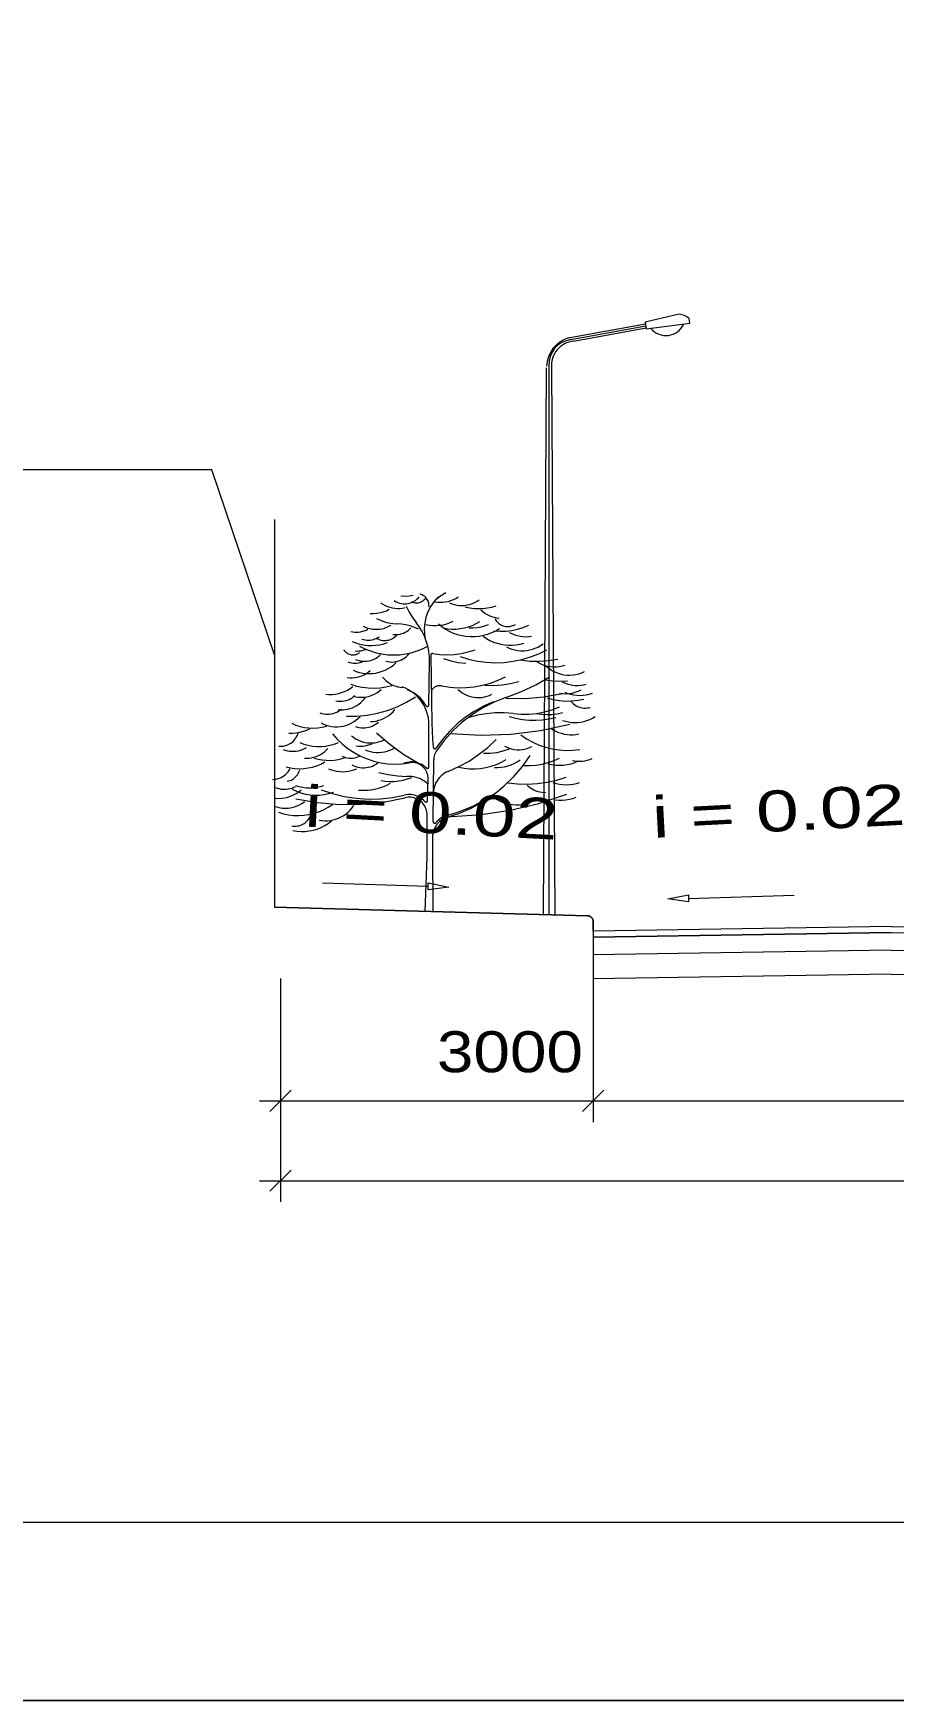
# Model space of a CAD drawing. Header units: metres. Extents: x 532950 to 537618, y 1849954 to 1853119.
# Drawn here: x 534192.4 to 534366.3, y 1849953.7 to 1850290.6 of the extents above; entities that cross this region are included whole.
import ezdxf

# ---------------------------------------------------------------- set-up
doc = ezdxf.new("R2010")
doc.units = ezdxf.units.M
doc.header["$LTSCALE"] = 3.1
for name, color, linetype, lineweight in [('1', 7, 'Continuous', 13), ('16', 7, 'Continuous', 13), ('2', 7, 'Continuous', 13), ('56', 7, 'Continuous', 13), ('57', 7, 'Continuous', 13), ('58', 7, 'Continuous', 13), ('59', 7, 'Continuous', 13)]:
    doc.layers.add(name, color=color, linetype=linetype, lineweight=lineweight)

msp = doc.modelspace()

# ---------------------------------------------------------------- linework, layer by layer
at = {"layer": '1'}
for p, q in [((534272.33, 1850154.89), (534272.45, 1850163.59)), ((534272.34, 1850142.39), (534272.34, 1850150.84)), ((534273.17, 1850131.31), (534273.29, 1850143.82)), ((534272.07, 1850135.58), (534272.17, 1850139.92))]:
    msp.add_line(p, q, dxfattribs=at)
for points in [[(534262.56, 1850175.51), (534262.99, 1850175.22), (534263.45, 1850174.97), (534263.93, 1850174.76), (534264.42, 1850174.6), (534264.93, 1850174.48), (534265.44, 1850174.4), (534265.96, 1850174.38), (534266.48, 1850174.39), (534267, 1850174.45), (534267.51, 1850174.56)], [(534265.27, 1850175.98), (534265.55, 1850175.8), (534265.84, 1850175.65), (534266.15, 1850175.53), (534266.47, 1850175.43), (534266.79, 1850175.36), (534267.12, 1850175.32), (534267.45, 1850175.31), (534267.78, 1850175.33), (534268.1, 1850175.37), (534268.43, 1850175.45), (534268.74, 1850175.55), (534269.05, 1850175.68), (534269.34, 1850175.83), (534269.61, 1850176.01), (534269.88, 1850176.22), (534270.12, 1850176.44), (534270.34, 1850176.69)], [(534266.68, 1850176.92), (534267.51, 1850176.88), (534268.34, 1850176.92), (534269.16, 1850177.04)], [(534267.74, 1850174.8), (534268.31, 1850173.64), (534268.98, 1850172.54), (534269.74, 1850171.5)], [(534268.69, 1850175.74), (534268.89, 1850175.66), (534269.09, 1850175.59), (534269.3, 1850175.54), (534269.52, 1850175.51), (534269.73, 1850175.5), (534269.95, 1850175.5), (534270.17, 1850175.53), (534270.38, 1850175.58), (534270.58, 1850175.64), (534270.78, 1850175.73), (534270.97, 1850175.83), (534271.16, 1850175.95), (534271.33, 1850176.08), (534271.48, 1850176.23), (534271.63, 1850176.39), (534271.75, 1850176.57)], [(534272.34, 1850174.68), (534272.35, 1850174.9), (534272.33, 1850175.13), (534272.3, 1850175.35), (534272.24, 1850175.57), (534272.17, 1850175.79), (534272.08, 1850175.99), (534271.97, 1850176.19), (534271.84, 1850176.37), (534271.7, 1850176.55), (534271.54, 1850176.71), (534271.37, 1850176.86), (534271.19, 1850176.99), (534270.99, 1850177.1), (534270.79, 1850177.2), (534270.58, 1850177.28)], [(534274.23, 1850176.69), (534273.66, 1850176.1), (534273.15, 1850175.47), (534272.7, 1850174.8), (534272.31, 1850174.09), (534271.98, 1850173.34), (534271.72, 1850172.57), (534271.54, 1850171.78), (534271.42, 1850170.97), (534271.38, 1850170.16), (534271.41, 1850169.35), (534271.52, 1850168.54)], [(534273.52, 1850175.74), (534274.07, 1850175.65), (534274.61, 1850175.61), (534275.16, 1850175.62), (534275.71, 1850175.68), (534276.25, 1850175.79), (534276.77, 1850175.95), (534277.28, 1850176.15), (534277.77, 1850176.4), (534278.24, 1850176.69)], [(534275.76, 1850177.51), (534275.09, 1850177.09), (534274.42, 1850176.66), (534273.76, 1850176.21)], [(534276.47, 1850175.51), (534276.96, 1850175.31), (534277.47, 1850175.15), (534277.98, 1850175.04), (534278.5, 1850174.98), (534279.03, 1850174.96), (534279.56, 1850174.99), (534280.08, 1850175.07), (534280.59, 1850175.19), (534281.1, 1850175.35), (534281.58, 1850175.56), (534282.05, 1850175.81), (534282.49, 1850176.1)], [(534279.66, 1850174.68), (534280.54, 1850174.49), (534281.44, 1850174.37), (534282.35, 1850174.33), (534283.25, 1850174.37), (534284.15, 1850174.48), (534285.04, 1850174.66), (534285.91, 1850174.92)], [(534260.43, 1850173.38), (534261.1, 1850173.37), (534261.77, 1850173.41), (534262.44, 1850173.52), (534263.09, 1850173.69), (534263.72, 1850173.92), (534264.32, 1850174.21)], [(534261.73, 1850172.32), (534262.51, 1850171.97), (534263.32, 1850171.68), (534264.15, 1850171.47), (534265, 1850171.32), (534265.86, 1850171.26)], [(534272.45, 1850163.59), (534272.42, 1850164.65), (534272.3, 1850165.71), (534272.09, 1850166.76), (534271.79, 1850167.78), (534271.4, 1850168.77), (534270.93, 1850169.73), (534270.37, 1850170.64), (534269.74, 1850171.5)], [(534271.67, 1850171.1), (534272.38, 1850170.97), (534273.09, 1850170.91), (534273.81, 1850170.91), (534274.52, 1850170.97), (534275.23, 1850171.09), (534275.92, 1850171.27), (534276.6, 1850171.5), (534277.25, 1850171.8)], [(534275.29, 1850170.43), (534276.13, 1850170.28), (534276.97, 1850170.21), (534277.82, 1850170.21), (534278.66, 1850170.29), (534279.49, 1850170.44), (534280.31, 1850170.66), (534281.11, 1850170.95), (534281.87, 1850171.3), (534282.6, 1850171.73)], [(534282.84, 1850174.09), (534283.23, 1850173.75), (534283.64, 1850173.45), (534284.07, 1850173.18), (534284.53, 1850172.95), (534285, 1850172.76), (534285.49, 1850172.61), (534285.99, 1850172.5), (534286.5, 1850172.44)], [(534285.67, 1850172.32), (534285.79, 1850172.1), (534285.94, 1850171.89), (534286.1, 1850171.69), (534286.27, 1850171.51), (534286.47, 1850171.34), (534286.67, 1850171.19), (534286.89, 1850171.06), (534287.12, 1850170.95), (534287.35, 1850170.86), (534287.6, 1850170.79), (534287.85, 1850170.74), (534288.1, 1850170.72), (534288.35, 1850170.71), (534288.61, 1850170.73), (534288.86, 1850170.77), (534289.1, 1850170.83), (534289.34, 1850170.91), (534289.58, 1850171.02), (534289.8, 1850171.14)], [(534256.54, 1850169.72), (534256.93, 1850169.64), (534257.32, 1850169.6), (534257.71, 1850169.59), (534258.1, 1850169.61), (534258.49, 1850169.66), (534258.87, 1850169.75), (534259.25, 1850169.86), (534259.61, 1850170.01), (534259.96, 1850170.19)], [(534258.78, 1850168.19), (534259.1, 1850168.09), (534259.43, 1850168.02), (534259.77, 1850167.98), (534260.1, 1850167.97), (534260.44, 1850167.99), (534260.77, 1850168.03), (534261.1, 1850168.1), (534261.42, 1850168.2), (534261.73, 1850168.33), (534262.03, 1850168.48), (534262.32, 1850168.66)], [(534259.02, 1850170.78), (534259.47, 1850170.58), (534259.93, 1850170.41), (534260.41, 1850170.29), (534260.89, 1850170.2), (534261.39, 1850170.16), (534261.88, 1850170.16), (534262.37, 1850170.2), (534262.86, 1850170.28), (534263.33, 1850170.41), (534263.8, 1850170.57), (534264.25, 1850170.78), (534264.68, 1850171.02)], [(534261.61, 1850168.42), (534261.86, 1850168.28), (534262.13, 1850168.15), (534262.4, 1850168.05), (534262.68, 1850167.97), (534262.97, 1850167.92), (534263.26, 1850167.9), (534263.55, 1850167.9), (534263.84, 1850167.93), (534264.13, 1850167.98), (534264.41, 1850168.06), (534264.69, 1850168.16), (534264.95, 1850168.29), (534265.2, 1850168.44), (534265.44, 1850168.61), (534265.66, 1850168.8), (534265.86, 1850169.01)], [(534265.03, 1850169.13), (534265.4, 1850169.1), (534265.76, 1850169.09), (534266.13, 1850169.12), (534266.49, 1850169.18), (534266.85, 1850169.28), (534267.19, 1850169.4), (534267.52, 1850169.55), (534267.84, 1850169.73), (534268.14, 1850169.94), (534268.43, 1850170.17), (534268.69, 1850170.43)], [(534270.22, 1850170.19), (534269.39, 1850170.55), (534268.53, 1850170.83), (534267.65, 1850171.04), (534266.76, 1850171.19), (534265.86, 1850171.26)], [(534274.23, 1850171.26), (534274.92, 1850170.7), (534275.66, 1850170.2), (534276.44, 1850169.77), (534277.25, 1850169.41), (534278.09, 1850169.12), (534278.95, 1850168.9), (534279.82, 1850168.76), (534280.71, 1850168.69), (534281.6, 1850168.7), (534282.48, 1850168.78), (534283.35, 1850168.94), (534284.21, 1850169.18), (534285.04, 1850169.49), (534285.85, 1850169.87), (534286.61, 1850170.31)], [(534280.48, 1850170.43), (534281.28, 1850170.43), (534282.07, 1850170.5), (534282.86, 1850170.65), (534283.63, 1850170.86), (534284.37, 1850171.14)], [(534283.31, 1850168.76), (534283.95, 1850168.31), (534284.63, 1850167.92), (534285.35, 1850167.59), (534286.09, 1850167.33), (534286.85, 1850167.13), (534287.63, 1850167), (534288.41, 1850166.94), (534289.2, 1850166.95), (534289.98, 1850167.03), (534290.75, 1850167.18), (534291.51, 1850167.39)], [(534285.44, 1850169.84), (534286.64, 1850169.76), (534287.85, 1850169.79), (534289.06, 1850169.93), (534290.24, 1850170.19), (534291.39, 1850170.55), (534292.51, 1850171.02)], [(534288.58, 1850169.54), (534289.1, 1850169.28), (534289.63, 1850169.06), (534290.19, 1850168.89), (534290.76, 1850168.76), (534291.33, 1850168.69), (534291.91, 1850168.66), (534292.49, 1850168.69), (534293.07, 1850168.76)], [(534255.13, 1850166.06), (534255.22, 1850165.9), (534255.33, 1850165.76), (534255.46, 1850165.62), (534255.59, 1850165.49), (534255.73, 1850165.38), (534255.89, 1850165.27), (534256.05, 1850165.19), (534256.22, 1850165.11), (534256.4, 1850165.06), (534256.58, 1850165.02), (534256.76, 1850164.99), (534256.95, 1850164.98), (534257.13, 1850164.99), (534257.31, 1850165.01), (534257.5, 1850165.05), (534257.67, 1850165.1), (534257.84, 1850165.18), (534258.01, 1850165.26), (534258.16, 1850165.36), (534258.31, 1850165.47)], [(534256.78, 1850167.72), (534257.54, 1850167.41), (534258.32, 1850167.17), (534259.13, 1850167), (534259.94, 1850166.9), (534260.76, 1850166.87), (534261.58, 1850166.92), (534262.39, 1850167.03), (534263.19, 1850167.22), (534263.97, 1850167.48)], [(534257.43, 1850165.79), (534257.8, 1850165.77), (534258.18, 1850165.78), (534258.55, 1850165.82), (534258.91, 1850165.89), (534259.27, 1850165.99), (534259.62, 1850166.11)], [(534257.51, 1850164.08), (534257.87, 1850163.94), (534258.25, 1850163.83), (534258.63, 1850163.75), (534259.02, 1850163.7), (534259.41, 1850163.69), (534259.8, 1850163.71), (534260.18, 1850163.77), (534260.56, 1850163.86), (534260.93, 1850163.99), (534261.29, 1850164.14), (534261.63, 1850164.33), (534261.96, 1850164.54), (534262.26, 1850164.79), (534262.54, 1850165.06)], [(534258.31, 1850166.77), (534259.38, 1850166.23), (534260.5, 1850165.79), (534261.65, 1850165.43), (534262.82, 1850165.18), (534264.01, 1850165.03), (534265.21, 1850164.98), (534266.41, 1850165.03), (534267.6, 1850165.18), (534268.77, 1850165.43), (534269.92, 1850165.79), (534271.04, 1850166.23), (534272.11, 1850166.77)], [(534263.62, 1850163.7), (534264.01, 1850163.62), (534264.41, 1850163.57), (534264.81, 1850163.55), (534265.22, 1850163.57), (534265.62, 1850163.63), (534266.01, 1850163.72), (534266.39, 1850163.84), (534266.76, 1850164), (534267.12, 1850164.19), (534267.46, 1850164.41), (534267.77, 1850164.66), (534268.07, 1850164.94), (534268.33, 1850165.24)], [(534273.12, 1850165.27), (534273.09, 1850165.28), (534273.07, 1850165.28), (534273.04, 1850165.28), (534273.01, 1850165.27), (534272.98, 1850165.27), (534272.95, 1850165.26), (534272.93, 1850165.25), (534272.9, 1850165.24), (534272.88, 1850165.22), (534272.86, 1850165.2), (534272.83, 1850165.18), (534272.81, 1850165.16), (534272.8, 1850165.14), (534272.78, 1850165.12), (534272.77, 1850165.09), (534272.76, 1850165.06), (534272.75, 1850165.04), (534272.74, 1850165.01), (534272.74, 1850164.98), (534272.74, 1850164.95)], [(534272.74, 1850164.95), (534272.79, 1850160.36), (534272.85, 1850155.76), (534272.93, 1850151.17)], [(534273.12, 1850165.27), (534274.55, 1850165.07), (534275.99, 1850165), (534277.44, 1850165.06), (534278.87, 1850165.26), (534280.28, 1850165.58), (534281.65, 1850166.03)], [(534278.62, 1850164.66), (534280.35, 1850164.12), (534282.13, 1850163.74), (534283.93, 1850163.5), (534285.74, 1850163.41), (534287.55, 1850163.48), (534289.35, 1850163.69), (534291.13, 1850164.06), (534292.87, 1850164.57), (534294.56, 1850165.23), (534296.19, 1850166.03)], [(534287.99, 1850166.61), (534288.54, 1850166.36), (534289.11, 1850166.15), (534289.69, 1850166), (534290.28, 1850165.89), (534290.88, 1850165.83), (534291.48, 1850165.83), (534292.09, 1850165.88), (534292.68, 1850165.98), (534293.26, 1850166.12), (534293.83, 1850166.32), (534294.38, 1850166.57), (534294.91, 1850166.86), (534295.41, 1850167.2)], [(534255.83, 1850160.4), (534256.33, 1850160.35), (534256.82, 1850160.35), (534257.32, 1850160.4), (534257.81, 1850160.48), (534258.29, 1850160.61), (534258.75, 1850160.77), (534259.21, 1850160.98), (534259.64, 1850161.22), (534260.05, 1850161.5), (534260.43, 1850161.81)], [(534255.95, 1850163.58), (534256.3, 1850163.47), (534256.65, 1850163.38), (534257.01, 1850163.33), (534257.37, 1850163.31), (534257.74, 1850163.32), (534258.1, 1850163.37), (534258.45, 1850163.45), (534258.8, 1850163.56), (534259.14, 1850163.7)], [(534257.03, 1850161.89), (534257.65, 1850161.64), (534258.29, 1850161.45), (534258.94, 1850161.31), (534259.6, 1850161.23), (534260.27, 1850161.2), (534260.94, 1850161.24), (534261.6, 1850161.32), (534262.26, 1850161.47), (534262.89, 1850161.67), (534263.51, 1850161.92), (534264.11, 1850162.23), (534264.67, 1850162.58), (534265.21, 1850162.99), (534265.71, 1850163.43)], [(534275.3, 1850164.27), (534276.77, 1850163.8), (534278.27, 1850163.48), (534279.79, 1850163.29)], [(534290.86, 1850163.96), (534292.73, 1850163.73), (534294.62, 1850163.69), (534296.51, 1850163.83), (534298.37, 1850164.15)], [(534294.17, 1850163.57), (534294.68, 1850163.29), (534295.22, 1850163.05), (534295.77, 1850162.86), (534296.35, 1850162.71), (534296.93, 1850162.62), (534297.52, 1850162.58), (534298.1, 1850162.59), (534298.69, 1850162.66), (534299.27, 1850162.77), (534299.83, 1850162.94)], [(534295.87, 1850162.83), (534296.33, 1850162.43), (534296.82, 1850162.07), (534297.34, 1850161.76), (534297.89, 1850161.49), (534298.45, 1850161.27), (534299.04, 1850161.1), (534299.63, 1850160.98), (534300.24, 1850160.91), (534300.84, 1850160.89), (534301.45, 1850160.93), (534302.05, 1850161.02), (534302.64, 1850161.16), (534303.22, 1850161.36), (534303.78, 1850161.6)], [(534251.48, 1850157.04), (534252.12, 1850156.99), (534252.77, 1850157), (534253.42, 1850157.07), (534254.05, 1850157.19), (534254.68, 1850157.37), (534255.28, 1850157.6), (534255.86, 1850157.88), (534256.42, 1850158.22), (534256.95, 1850158.6)], [(534256.54, 1850159.05), (534257.69, 1850158.69), (534258.86, 1850158.44), (534260.06, 1850158.3), (534261.26, 1850158.26), (534262.46, 1850158.34), (534263.65, 1850158.52), (534264.81, 1850158.8)], [(534257.02, 1850156.62), (534257.56, 1850156.5), (534258.11, 1850156.44), (534258.66, 1850156.42), (534259.21, 1850156.45), (534259.76, 1850156.54), (534260.3, 1850156.67), (534260.82, 1850156.85), (534261.33, 1850157.07), (534261.81, 1850157.34), (534262.27, 1850157.65), (534262.7, 1850158)], [(534262.95, 1850160.51), (534263.26, 1850160.15), (534263.59, 1850159.82), (534263.95, 1850159.52), (534264.34, 1850159.26), (534264.75, 1850159.02), (534265.18, 1850158.82), (534265.62, 1850158.66), (534266.07, 1850158.53), (534266.54, 1850158.45), (534267, 1850158.4)], [(534272.34, 1850150.84), (534272.31, 1850151.55), (534272.21, 1850152.26), (534272.06, 1850152.96), (534271.84, 1850153.64), (534271.56, 1850154.3), (534271.23, 1850154.94), (534270.84, 1850155.54), (534270.41, 1850156.1), (534269.92, 1850156.63), (534269.39, 1850157.11), (534268.82, 1850157.54), (534268.21, 1850157.92), (534267.57, 1850158.24), (534266.91, 1850158.51)], [(534271.72, 1850154.74), (534271.39, 1850155.27), (534271.02, 1850155.77), (534270.6, 1850156.24), (534270.14, 1850156.66), (534269.64, 1850157.05), (534269.11, 1850157.38), (534268.56, 1850157.67), (534267.98, 1850157.91)], [(534274.87, 1850158.73), (534274.71, 1850158.75), (534274.55, 1850158.76), (534274.39, 1850158.76), (534274.23, 1850158.74), (534274.07, 1850158.71), (534273.91, 1850158.67), (534273.76, 1850158.61), (534273.61, 1850158.54), (534273.47, 1850158.45), (534273.34, 1850158.36), (534273.22, 1850158.25), (534273.11, 1850158.13), (534273.01, 1850158.01), (534272.92, 1850157.87), (534272.84, 1850157.73), (534272.77, 1850157.58)], [(534274.87, 1850158.73), (534276.52, 1850158.46), (534278.18, 1850158.34), (534279.84, 1850158.37), (534281.5, 1850158.53), (534283.13, 1850158.84), (534284.74, 1850159.28), (534286.3, 1850159.86), (534287.8, 1850160.58)], [(534278.23, 1850158.01), (534278.62, 1850157.66), (534279.05, 1850157.35), (534279.5, 1850157.08), (534279.97, 1850156.85), (534280.46, 1850156.66), (534280.97, 1850156.51), (534281.49, 1850156.42), (534282.01, 1850156.37), (534282.54, 1850156.36), (534283.06, 1850156.4), (534283.58, 1850156.49), (534284.09, 1850156.63), (534284.59, 1850156.81), (534285.06, 1850157.04)], [(534283.66, 1850158.85), (534285.38, 1850158.82), (534287.1, 1850158.94), (534288.8, 1850159.21), (534290.47, 1850159.62)], [(534288.09, 1850156.46), (534291.07, 1850157.59), (534293.95, 1850158.95), (534296.72, 1850160.53)], [(534295.82, 1850159.94), (534297.32, 1850159.73), (534298.83, 1850159.67), (534300.34, 1850159.75)], [(534299.26, 1850159.56), (534299.76, 1850159.32), (534300.28, 1850159.13), (534300.81, 1850158.98), (534301.36, 1850158.88), (534301.91, 1850158.82), (534302.46, 1850158.81), (534303.01, 1850158.84), (534303.56, 1850158.92), (534304.1, 1850159.05)], [(534253.53, 1850155.73), (534253.86, 1850155.66), (534254.21, 1850155.62), (534254.55, 1850155.61), (534254.89, 1850155.63), (534255.24, 1850155.68), (534255.57, 1850155.76), (534255.9, 1850155.87), (534256.22, 1850156), (534256.52, 1850156.16), (534256.81, 1850156.34), (534257.09, 1850156.55), (534257.34, 1850156.78)], [(534254.01, 1850153.94), (534254.5, 1850153.9), (534254.99, 1850153.9), (534255.48, 1850153.95), (534255.97, 1850154.03), (534256.44, 1850154.16), (534256.9, 1850154.32), (534257.35, 1850154.53), (534257.78, 1850154.77), (534258.18, 1850155.04), (534258.56, 1850155.35), (534258.92, 1850155.69), (534259.24, 1850156.06), (534259.53, 1850156.46)], [(534255.64, 1850152.64), (534257.74, 1850152.64), (534259.84, 1850152.83), (534261.91, 1850153.21), (534263.94, 1850153.77), (534265.91, 1850154.52), (534267.8, 1850155.45), (534269.6, 1850156.54)], [(534271.72, 1850154.74), (534271.74, 1850154.71), (534271.75, 1850154.69), (534271.77, 1850154.67), (534271.79, 1850154.65), (534271.82, 1850154.63), (534271.84, 1850154.61), (534271.86, 1850154.6), (534271.89, 1850154.59), (534271.92, 1850154.58), (534271.94, 1850154.57), (534271.97, 1850154.57), (534272, 1850154.57), (534272.03, 1850154.57), (534272.06, 1850154.57), (534272.08, 1850154.58), (534272.11, 1850154.59), (534272.14, 1850154.6), (534272.16, 1850154.61), (534272.19, 1850154.62), (534272.21, 1850154.64), (534272.23, 1850154.66), (534272.25, 1850154.68), (534272.27, 1850154.7), (534272.28, 1850154.73), (534272.3, 1850154.75), (534272.31, 1850154.78), (534272.32, 1850154.8), (534272.32, 1850154.83), (534272.33, 1850154.86), (534272.33, 1850154.89)], [(534285.36, 1850155.5), (534283.39, 1850154.63), (534281.5, 1850153.58), (534279.72, 1850152.38), (534278.04, 1850151.03), (534276.49, 1850149.54), (534275.07, 1850147.92), (534273.8, 1850146.18)], [(534288.09, 1850156.46), (534285.67, 1850155.51), (534283.34, 1850154.34), (534281.14, 1850152.96), (534279.07, 1850151.38), (534277.15, 1850149.62), (534275.41, 1850147.68), (534273.85, 1850145.6)], [(534287.93, 1850156.24), (534291.75, 1850156.18), (534295.56, 1850156.5), (534299.32, 1850157.2)], [(534296.2, 1850156.3), (534297.42, 1850155.98), (534298.66, 1850155.77), (534299.91, 1850155.67), (534301.17, 1850155.69), (534302.42, 1850155.81), (534303.65, 1850156.05)], [(534298.69, 1850157.26), (534299.33, 1850157.18), (534299.97, 1850157.15), (534300.61, 1850157.18), (534301.25, 1850157.28), (534301.88, 1850157.43), (534302.49, 1850157.63), (534303.08, 1850157.9)], [(534299.77, 1850157.45), (534300.36, 1850157.22), (534300.97, 1850157.04), (534301.6, 1850156.91), (534302.23, 1850156.83), (534302.87, 1850156.81), (534303.51, 1850156.84), (534304.14, 1850156.93), (534304.76, 1850157.07), (534305.37, 1850157.26)], [(534301.11, 1850155.54), (534301.32, 1850155.3), (534301.56, 1850155.08), (534301.82, 1850154.88), (534302.1, 1850154.71), (534302.39, 1850154.56), (534302.69, 1850154.44), (534303, 1850154.34), (534303.32, 1850154.28), (534303.64, 1850154.24), (534303.97, 1850154.24), (534304.29, 1850154.26), (534304.61, 1850154.31), (534304.93, 1850154.39)], [(534244.6, 1850151.18), (534245.43, 1850150.82), (534246.29, 1850150.54), (534247.18, 1850150.35), (534248.08, 1850150.23), (534248.98, 1850150.2), (534249.89, 1850150.26), (534250.78, 1850150.39), (534251.66, 1850150.61)], [(534250.28, 1850153.29), (534250.65, 1850153.17), (534251.03, 1850153.09), (534251.41, 1850153.04), (534251.8, 1850153.02), (534252.18, 1850153.04), (534252.57, 1850153.08), (534252.95, 1850153.16), (534253.32, 1850153.27), (534253.68, 1850153.42), (534254.02, 1850153.59), (534254.35, 1850153.79), (534254.66, 1850154.02)], [(534250.52, 1850151.26), (534251.04, 1850151), (534251.57, 1850150.79), (534252.12, 1850150.63), (534252.69, 1850150.52), (534253.26, 1850150.46), (534253.83, 1850150.46), (534254.4, 1850150.5), (534254.97, 1850150.59), (534255.52, 1850150.74), (534256.06, 1850150.93), (534256.59, 1850151.17), (534257.08, 1850151.45), (534257.55, 1850151.78), (534257.99, 1850152.15), (534258.4, 1850152.56)], [(534257.5, 1850150.53), (534257.87, 1850150.41), (534258.24, 1850150.32), (534258.61, 1850150.27), (534259, 1850150.24), (534259.38, 1850150.25), (534259.76, 1850150.29), (534260.13, 1850150.36), (534260.5, 1850150.47), (534260.85, 1850150.6), (534261.2, 1850150.76), (534261.53, 1850150.96), (534261.84, 1850151.18), (534262.13, 1850151.42)], [(534260.51, 1850151.5), (534261.08, 1850151.54), (534261.64, 1850151.63), (534262.19, 1850151.77), (534262.73, 1850151.95), (534263.25, 1850152.18), (534263.75, 1850152.45), (534264.22, 1850152.77), (534264.67, 1850153.12), (534265.08, 1850153.51), (534265.46, 1850153.94)], [(534272.93, 1850151.17), (534272.98, 1850149.55), (534273.07, 1850147.94), (534273.21, 1850146.32)], [(534289.36, 1850153.13), (534287.55, 1850153.27), (534285.73, 1850153.26), (534283.92, 1850153.11), (534282.13, 1850152.8), (534280.38, 1850152.34)], [(534288.58, 1850152.54), (534289.89, 1850152.19), (534291.22, 1850151.94), (534292.57, 1850151.8), (534293.93, 1850151.77), (534295.28, 1850151.85), (534296.63, 1850152.05), (534297.95, 1850152.34)], [(534289.36, 1850153.13), (534290.95, 1850153), (534292.55, 1850153.02), (534294.14, 1850153.18), (534295.7, 1850153.48), (534297.24, 1850153.92), (534298.73, 1850154.49)], [(534294.05, 1850153.13), (534295.1, 1850152.98), (534296.16, 1850152.92), (534297.22, 1850152.96), (534298.28, 1850153.09), (534299.32, 1850153.32)], [(534299.32, 1850151.76), (534299.92, 1850151.57), (534300.53, 1850151.43), (534301.16, 1850151.35), (534301.79, 1850151.31), (534302.42, 1850151.33), (534303.04, 1850151.41), (534303.66, 1850151.53), (534304.26, 1850151.71), (534304.85, 1850151.94), (534305.42, 1850152.22), (534305.96, 1850152.54)], [(534242, 1850146.55), (534242.32, 1850146.53), (534242.64, 1850146.54), (534242.96, 1850146.58), (534243.27, 1850146.65), (534243.58, 1850146.74), (534243.88, 1850146.86), (534244.16, 1850147.01), (534244.44, 1850147.18), (534244.69, 1850147.37), (534244.93, 1850147.59), (534245.15, 1850147.82), (534245.35, 1850148.07), (534245.52, 1850148.34), (534245.67, 1850148.63), (534245.8, 1850148.92), (534245.9, 1850149.23)], [(534244.03, 1850149.15), (534244.77, 1850149.15), (534245.51, 1850149.22), (534246.24, 1850149.35), (534246.96, 1850149.55), (534247.66, 1850149.8), (534248.33, 1850150.12)], [(534252.84, 1850149.02), (534253.81, 1850147.94), (534254.86, 1850146.94), (534255.99, 1850146.04), (534257.21, 1850145.24), (534258.48, 1850144.56), (534259.82, 1850143.99), (534261.2, 1850143.54), (534262.61, 1850143.21), (534264.04, 1850143.01), (534265.49, 1850142.94), (534266.94, 1850143), (534268.38, 1850143.19)], [(534256.69, 1850148.66), (534257.09, 1850148.34), (534257.51, 1850148.06), (534257.96, 1850147.81), (534258.42, 1850147.61), (534258.9, 1850147.44), (534259.39, 1850147.31), (534259.9, 1850147.23), (534260.4, 1850147.19), (534260.91, 1850147.19), (534261.42, 1850147.24), (534261.92, 1850147.33), (534262.41, 1850147.46), (534262.89, 1850147.63), (534263.35, 1850147.85)], [(534261.72, 1850149.23), (534264.41, 1850146.92), (534267.28, 1850144.85), (534270.33, 1850143.06)], [(534276.23, 1850141.45), (534278.37, 1850142.42), (534280.43, 1850143.55), (534282.38, 1850144.85), (534284.23, 1850146.3), (534285.95, 1850147.91)], [(534276.77, 1850149.13), (534282.81, 1850148.79), (534288.86, 1850148.99), (534294.86, 1850149.72), (534300.78, 1850150.98)], [(534290.92, 1850148.83), (534292.08, 1850148.03), (534293.3, 1850147.35), (534294.58, 1850146.78), (534295.9, 1850146.32), (534297.26, 1850145.99), (534298.64, 1850145.78), (534300.04, 1850145.69), (534301.44, 1850145.73), (534302.83, 1850145.9)], [(534296.97, 1850150.19), (534297.47, 1850149.86), (534297.99, 1850149.58), (534298.54, 1850149.33), (534299.1, 1850149.14), (534299.68, 1850148.99), (534300.27, 1850148.9), (534300.86, 1850148.85), (534301.46, 1850148.86), (534302.05, 1850148.91), (534302.64, 1850149.02)], [(534242.89, 1850145.9), (534243.3, 1850145.74), (534243.73, 1850145.63), (534244.17, 1850145.55), (534244.61, 1850145.51), (534245.06, 1850145.51), (534245.5, 1850145.55), (534245.94, 1850145.62), (534246.36, 1850145.73), (534246.78, 1850145.88), (534247.19, 1850146.07), (534247.57, 1850146.29)], [(534246.21, 1850147.26), (534247.04, 1850146.96), (534247.9, 1850146.72), (534248.78, 1850146.57), (534249.67, 1850146.49), (534250.56, 1850146.49), (534251.44, 1850146.57), (534252.32, 1850146.72), (534253.18, 1850146.96), (534254.02, 1850147.26)], [(534247.18, 1850144.14), (534247.66, 1850144.12), (534248.14, 1850144.14), (534248.62, 1850144.2), (534249.08, 1850144.31), (534249.54, 1850144.46), (534249.98, 1850144.64), (534250.41, 1850144.86), (534250.81, 1850145.12), (534251.19, 1850145.41), (534251.54, 1850145.74), (534251.87, 1850146.09)], [(534254.8, 1850144.53), (534255.13, 1850144.39), (534255.48, 1850144.28), (534255.83, 1850144.2), (534256.19, 1850144.15), (534256.55, 1850144.14), (534256.92, 1850144.15), (534257.28, 1850144.2), (534257.63, 1850144.28), (534257.98, 1850144.39), (534258.31, 1850144.53)], [(534257.59, 1850146.63), (534258.06, 1850146.57), (534258.53, 1850146.55), (534259, 1850146.57), (534259.47, 1850146.63), (534259.94, 1850146.73), (534260.39, 1850146.86), (534260.83, 1850147.04)], [(534259.45, 1850145.82), (534259.98, 1850145.62), (534260.53, 1850145.47), (534261.09, 1850145.36), (534261.65, 1850145.3), (534262.22, 1850145.29), (534262.79, 1850145.33), (534263.35, 1850145.42), (534263.9, 1850145.55), (534264.44, 1850145.73), (534264.96, 1850145.96), (534265.46, 1850146.22)], [(534273.21, 1850146.32), (534273.22, 1850146.3), (534273.22, 1850146.27), (534273.23, 1850146.24), (534273.24, 1850146.22), (534273.25, 1850146.19), (534273.27, 1850146.17), (534273.29, 1850146.14), (534273.31, 1850146.12), (534273.33, 1850146.1), (534273.35, 1850146.09), (534273.38, 1850146.07), (534273.4, 1850146.06), (534273.43, 1850146.05), (534273.45, 1850146.04), (534273.48, 1850146.04), (534273.51, 1850146.03), (534273.54, 1850146.03), (534273.57, 1850146.03), (534273.6, 1850146.04), (534273.62, 1850146.04), (534273.65, 1850146.05), (534273.68, 1850146.07), (534273.7, 1850146.08), (534273.72, 1850146.09), (534273.75, 1850146.11), (534273.77, 1850146.13), (534273.79, 1850146.15), (534273.8, 1850146.18)], [(534273.85, 1850145.6), (534273.71, 1850145.37), (534273.59, 1850145.13), (534273.48, 1850144.88), (534273.4, 1850144.62), (534273.34, 1850144.35), (534273.31, 1850144.09), (534273.29, 1850143.82)], [(534275.84, 1850132.12), (534278.4, 1850132.96), (534280.87, 1850134.03), (534283.23, 1850135.32), (534285.46, 1850136.81), (534287.55, 1850138.51), (534289.48, 1850140.39), (534291.22, 1850142.44), (534292.78, 1850144.63)], [(534283.35, 1850145.11), (534284.7, 1850145.14), (534286.03, 1850145.3), (534287.35, 1850145.58), (534288.64, 1850145.98)], [(534287.58, 1850146.56), (534288.06, 1850146.32), (534288.55, 1850146.13), (534289.05, 1850145.99), (534289.57, 1850145.89), (534290.1, 1850145.83), (534290.62, 1850145.82), (534291.15, 1850145.86), (534291.67, 1850145.94), (534292.18, 1850146.07), (534292.68, 1850146.25), (534293.16, 1850146.46)], [(534240.74, 1850139.84), (534241.1, 1850139.86), (534241.46, 1850139.91), (534241.81, 1850139.99), (534242.15, 1850140.11), (534242.48, 1850140.25), (534242.79, 1850140.42), (534243.09, 1850140.63), (534243.37, 1850140.85), (534243.63, 1850141.11), (534243.86, 1850141.38), (534244.07, 1850141.67), (534244.25, 1850141.99)], [(534243.47, 1850142.38), (534244.35, 1850142.17), (534245.24, 1850142.04), (534246.13, 1850142), (534247.03, 1850142.03), (534247.92, 1850142.14), (534248.8, 1850142.33), (534249.66, 1850142.6), (534250.49, 1850142.94), (534251.28, 1850143.35)], [(534243.67, 1850139.45), (534243.94, 1850139.51), (534244.21, 1850139.59), (534244.47, 1850139.7), (534244.72, 1850139.83), (534244.95, 1850139.98), (534245.17, 1850140.16), (534245.38, 1850140.35), (534245.57, 1850140.55), (534245.74, 1850140.78), (534245.89, 1850141.01), (534246.02, 1850141.26), (534246.12, 1850141.52), (534246.21, 1850141.79)], [(534249.13, 1850144.14), (534249.93, 1850143.92), (534250.73, 1850143.77), (534251.55, 1850143.69), (534252.37, 1850143.68), (534253.19, 1850143.74), (534254, 1850143.87), (534254.8, 1850144.07), (534255.58, 1850144.33)], [(534252.06, 1850141.99), (534252.61, 1850141.77), (534253.16, 1850141.6), (534253.73, 1850141.48), (534254.31, 1850141.41), (534254.9, 1850141.38), (534255.48, 1850141.41), (534256.06, 1850141.48), (534256.63, 1850141.6), (534257.18, 1850141.77), (534257.73, 1850141.99)], [(534256.75, 1850142.77), (534257.14, 1850142.58), (534257.54, 1850142.43), (534257.95, 1850142.31), (534258.37, 1850142.23), (534258.8, 1850142.19), (534259.23, 1850142.18), (534259.66, 1850142.22), (534260.08, 1850142.28), (534260.5, 1850142.39), (534260.9, 1850142.53), (534261.29, 1850142.71), (534261.67, 1850142.92), (534262.02, 1850143.16)], [(534262.22, 1850141.2), (534264.09, 1850140.83), (534265.98, 1850140.57), (534267.88, 1850140.42)], [(534271.79, 1850142.15), (534271.5, 1850142.4), (534271.19, 1850142.63), (534270.87, 1850142.83), (534270.52, 1850143), (534270.16, 1850143.14), (534269.8, 1850143.24), (534269.42, 1850143.32), (534269.04, 1850143.36), (534268.66, 1850143.36), (534268.27, 1850143.34), (534267.9, 1850143.28), (534267.53, 1850143.18), (534267.16, 1850143.06)], [(534272.17, 1850139.92), (534272.16, 1850140.21), (534272.13, 1850140.49), (534272.08, 1850140.77), (534271.99, 1850141.05), (534271.89, 1850141.31), (534271.76, 1850141.57), (534271.61, 1850141.81), (534271.44, 1850142.04), (534271.25, 1850142.25), (534271.04, 1850142.45), (534270.82, 1850142.63), (534270.58, 1850142.78), (534270.33, 1850142.92), (534270.07, 1850143.03), (534269.79, 1850143.12), (534269.52, 1850143.18), (534269.23, 1850143.22), (534268.95, 1850143.23), (534268.66, 1850143.22), (534268.38, 1850143.19)], [(534271.79, 1850142.15), (534271.81, 1850142.13), (534271.83, 1850142.12), (534271.86, 1850142.1), (534271.88, 1850142.09), (534271.91, 1850142.08), (534271.93, 1850142.07), (534271.96, 1850142.07), (534271.99, 1850142.06), (534272.02, 1850142.06), (534272.05, 1850142.06), (534272.07, 1850142.07), (534272.1, 1850142.07), (534272.13, 1850142.08), (534272.15, 1850142.09), (534272.18, 1850142.11), (534272.2, 1850142.12), (534272.22, 1850142.14), (534272.24, 1850142.16), (534272.26, 1850142.18), (534272.28, 1850142.2), (534272.29, 1850142.22), (534272.31, 1850142.25), (534272.32, 1850142.28), (534272.33, 1850142.3), (534272.33, 1850142.33), (534272.34, 1850142.36), (534272.34, 1850142.39)], [(534276.23, 1850141.45), (534275.84, 1850141.28), (534275.46, 1850141.07), (534275.11, 1850140.82), (534274.78, 1850140.55), (534274.48, 1850140.24), (534274.21, 1850139.91), (534273.96, 1850139.56), (534273.75, 1850139.19), (534273.58, 1850138.8), (534273.44, 1850138.39), (534273.33, 1850137.97), (534273.27, 1850137.55), (534273.24, 1850137.12)], [(534278.34, 1850142.32), (534279.43, 1850142.1), (534280.54, 1850141.98), (534281.65, 1850141.95), (534282.76, 1850142.03), (534283.86, 1850142.21), (534284.94, 1850142.48), (534285.99, 1850142.85), (534287, 1850143.31), (534287.97, 1850143.86)], [(534285.56, 1850142.22), (534286.25, 1850142.22), (534286.94, 1850142.28), (534287.62, 1850142.39), (534288.29, 1850142.56), (534288.94, 1850142.78), (534289.57, 1850143.06), (534290.18, 1850143.39), (534290.76, 1850143.77)], [(534291.53, 1850142.61), (534292.77, 1850142.61), (534294.01, 1850142.71), (534295.23, 1850142.92), (534296.44, 1850143.23), (534297.61, 1850143.64), (534298.74, 1850144.15)], [(534296.44, 1850142.99), (534297.19, 1850142.82), (534297.96, 1850142.72), (534298.74, 1850142.68), (534299.52, 1850142.72), (534300.29, 1850142.83), (534301.05, 1850143.01), (534301.79, 1850143.26), (534302.5, 1850143.57)], [(534301.34, 1850143.67), (534301.84, 1850143.57), (534302.34, 1850143.52), (534302.84, 1850143.51), (534303.35, 1850143.54), (534303.85, 1850143.6), (534304.34, 1850143.71), (534304.82, 1850143.86), (534305.29, 1850144.05)], [(534241.32, 1850138.22), (534241.68, 1850138.08), (534242.04, 1850137.97), (534242.41, 1850137.89), (534242.79, 1850137.84), (534243.17, 1850137.83), (534243.55, 1850137.85), (534243.92, 1850137.9), (534244.29, 1850137.98), (534244.66, 1850138.09), (534245.01, 1850138.24), (534245.35, 1850138.41)], [(534241.32, 1850136.02), (534241.95, 1850136), (534242.57, 1850136.03), (534243.18, 1850136.12), (534243.79, 1850136.26), (534244.38, 1850136.46), (534244.95, 1850136.71), (534245.5, 1850137), (534246.01, 1850137.35), (534246.5, 1850137.74)], [(534244.68, 1850137.84), (534245.54, 1850137.44), (534246.44, 1850137.12), (534247.36, 1850136.88), (534248.31, 1850136.72), (534249.26, 1850136.66), (534250.21, 1850136.68), (534251.16, 1850136.79), (534252.1, 1850136.98), (534253.01, 1850137.26)], [(534245.35, 1850138.6), (534246.05, 1850138.4), (534246.76, 1850138.25), (534247.49, 1850138.16), (534248.22, 1850138.13), (534248.95, 1850138.16), (534249.68, 1850138.25), (534250.39, 1850138.4), (534251.09, 1850138.6)], [(534250.52, 1850137.74), (534252.84, 1850136.96), (534255.21, 1850136.38), (534257.63, 1850136.02), (534260.08, 1850135.86), (534262.52, 1850135.92), (534264.95, 1850136.19), (534267.35, 1850136.67)], [(534258.12, 1850137.69), (534259.07, 1850137.64), (534260.03, 1850137.68), (534260.97, 1850137.79), (534261.91, 1850137.99), (534262.82, 1850138.27), (534263.71, 1850138.63), (534264.56, 1850139.05)], [(534262.61, 1850139.64), (534263.51, 1850139.5), (534264.41, 1850139.44), (534265.32, 1850139.44), (534266.23, 1850139.53), (534267.12, 1850139.69), (534268, 1850139.92), (534268.86, 1850140.23)], [(534272.18, 1850138.86), (534271.82, 1850139.17), (534271.45, 1850139.46), (534271.05, 1850139.71), (534270.63, 1850139.92), (534270.2, 1850140.1), (534269.75, 1850140.24), (534269.29, 1850140.35), (534268.82, 1850140.41), (534268.35, 1850140.44), (534267.88, 1850140.42)], [(534288.26, 1850139.14), (534290.25, 1850138.92), (534292.25, 1850138.87), (534294.25, 1850138.98), (534296.23, 1850139.26), (534298.18, 1850139.7), (534300.09, 1850140.3)], [(534292.2, 1850138.66), (534292.51, 1850138.38), (534292.83, 1850138.13), (534293.18, 1850137.9), (534293.54, 1850137.71), (534293.92, 1850137.54), (534294.32, 1850137.41), (534294.72, 1850137.31), (534295.13, 1850137.25), (534295.54, 1850137.21), (534295.95, 1850137.22)], [(534297.4, 1850139.24), (534298.05, 1850139.03), (534298.72, 1850138.88), (534299.4, 1850138.78), (534300.09, 1850138.75), (534300.78, 1850138.78), (534301.46, 1850138.88), (534302.13, 1850139.03), (534302.79, 1850139.24)], [(534241.32, 1850134.36), (534241.81, 1850134.21), (534242.32, 1850134.1), (534242.83, 1850134.03), (534243.35, 1850134.01), (534243.86, 1850134.03), (534244.38, 1850134.09), (534244.88, 1850134.2), (534245.38, 1850134.35), (534245.86, 1850134.54), (534246.32, 1850134.77), (534246.76, 1850135.04), (534247.18, 1850135.34)], [(534241.91, 1850133.19), (534242.91, 1850132.9), (534243.93, 1850132.69), (534244.96, 1850132.57), (534246, 1850132.54), (534247.04, 1850132.6), (534248.08, 1850132.74), (534249.09, 1850132.98), (534250.08, 1850133.3), (534251.04, 1850133.71), (534251.96, 1850134.19), (534252.84, 1850134.75)], [(534245.42, 1850135.93), (534249.8, 1850135.14), (534254.24, 1850134.77), (534258.69, 1850134.81), (534263.12, 1850135.26), (534267.49, 1850136.12)], [(534250.11, 1850131.63), (534250.68, 1850131.53), (534251.26, 1850131.48), (534251.83, 1850131.49), (534252.41, 1850131.54), (534252.98, 1850131.64), (534253.54, 1850131.79), (534254.08, 1850131.99), (534254.61, 1850132.24), (534255.11, 1850132.53), (534255.58, 1850132.86), (534256.02, 1850133.23), (534256.43, 1850133.64), (534256.81, 1850134.09), (534257.14, 1850134.56)], [(534271.5, 1850135.37), (534271.26, 1850135.62), (534270.99, 1850135.86), (534270.71, 1850136.07), (534270.41, 1850136.25), (534270.1, 1850136.41), (534269.77, 1850136.54), (534269.44, 1850136.65), (534269.1, 1850136.73), (534268.75, 1850136.77), (534268.4, 1850136.79), (534268.05, 1850136.78), (534267.7, 1850136.74), (534267.35, 1850136.67)], [(534271.98, 1850132.6), (534271.97, 1850132.92), (534271.93, 1850133.23), (534271.86, 1850133.53), (534271.77, 1850133.83), (534271.65, 1850134.12), (534271.5, 1850134.4), (534271.34, 1850134.66), (534271.15, 1850134.91), (534270.94, 1850135.14), (534270.71, 1850135.36), (534270.46, 1850135.55), (534270.2, 1850135.72), (534269.93, 1850135.87), (534269.64, 1850135.99), (534269.34, 1850136.09), (534269.04, 1850136.16), (534268.73, 1850136.21), (534268.42, 1850136.23), (534268.11, 1850136.22), (534267.79, 1850136.18), (534267.49, 1850136.12)], [(534271.5, 1850135.37), (534271.52, 1850135.35), (534271.54, 1850135.33), (534271.56, 1850135.31), (534271.59, 1850135.3), (534271.61, 1850135.29), (534271.64, 1850135.28), (534271.67, 1850135.27), (534271.7, 1850135.26), (534271.73, 1850135.26), (534271.75, 1850135.26), (534271.78, 1850135.26), (534271.81, 1850135.27), (534271.84, 1850135.28), (534271.87, 1850135.29), (534271.89, 1850135.3), (534271.92, 1850135.31), (534271.94, 1850135.33), (534271.96, 1850135.35), (534271.98, 1850135.37), (534272, 1850135.39), (534272.02, 1850135.41), (534272.03, 1850135.44), (534272.04, 1850135.46), (534272.05, 1850135.49), (534272.06, 1850135.52), (534272.06, 1850135.55), (534272.07, 1850135.58)], [(534275.84, 1850132.5), (534278.49, 1850133.33), (534281.05, 1850134.39), (534283.52, 1850135.67), (534285.87, 1850137.15)], [(534277, 1850132.31), (534282.92, 1850132.71), (534288.78, 1850133.6), (534294.55, 1850134.98), (534300.19, 1850136.83)], [(534285.08, 1850136.54), (534285.6, 1850136.13), (534286.14, 1850135.77), (534286.72, 1850135.46), (534287.33, 1850135.19), (534287.95, 1850134.98), (534288.59, 1850134.83), (534289.24, 1850134.73), (534289.9, 1850134.69), (534290.56, 1850134.71), (534291.21, 1850134.78), (534291.86, 1850134.91), (534292.49, 1850135.1)], [(534297.88, 1850135.68), (534298.6, 1850135.62), (534299.32, 1850135.62), (534300.03, 1850135.68), (534300.74, 1850135.81), (534301.44, 1850136), (534302.11, 1850136.26)], [(534244.64, 1850130.45), (534244.92, 1850130.41), (534245.2, 1850130.39), (534245.49, 1850130.39), (534245.77, 1850130.42), (534246.05, 1850130.47), (534246.32, 1850130.55), (534246.59, 1850130.65), (534246.84, 1850130.77), (534247.09, 1850130.91), (534247.32, 1850131.07), (534247.54, 1850131.26), (534247.74, 1850131.46), (534247.92, 1850131.67), (534248.09, 1850131.91), (534248.23, 1850132.15), (534248.35, 1850132.41)], [(534244.84, 1850129.48), (534245.66, 1850129.35), (534246.49, 1850129.3), (534247.32, 1850129.32), (534248.15, 1850129.41), (534248.96, 1850129.57), (534249.76, 1850129.81), (534250.53, 1850130.12), (534251.27, 1850130.49), (534251.98, 1850130.93), (534252.65, 1850131.43)], [(534271.59, 1850113.14), (534271.98, 1850124.2), (534271.98, 1850132.6)], [(534277, 1850132.31), (534276.66, 1850132.28), (534276.32, 1850132.23), (534275.98, 1850132.15), (534275.66, 1850132.04), (534275.35, 1850131.9), (534275.05, 1850131.74), (534274.76, 1850131.55), (534274.49, 1850131.33), (534274.25, 1850131.1), (534274.02, 1850130.84), (534273.82, 1850130.57), (534273.64, 1850130.27), (534273.48, 1850129.97), (534273.36, 1850129.65), (534273.26, 1850129.32), (534273.19, 1850128.99), (534273.15, 1850128.65)], [(534273.17, 1850131.31), (534273.17, 1850131.28), (534273.18, 1850131.25), (534273.18, 1850131.22), (534273.19, 1850131.19), (534273.2, 1850131.17), (534273.21, 1850131.14), (534273.23, 1850131.12), (534273.25, 1850131.1), (534273.27, 1850131.08), (534273.29, 1850131.06), (534273.31, 1850131.04), (534273.33, 1850131.02), (534273.36, 1850131.01), (534273.39, 1850131), (534273.41, 1850130.99), (534273.44, 1850130.98), (534273.47, 1850130.98), (534273.5, 1850130.98), (534273.53, 1850130.98), (534273.55, 1850130.98), (534273.58, 1850130.99), (534273.61, 1850131), (534273.63, 1850131.01), (534273.66, 1850131.02), (534273.68, 1850131.04), (534273.71, 1850131.06), (534273.73, 1850131.08), (534273.75, 1850131.1)], [(534275.84, 1850132.5), (534275.49, 1850132.38), (534275.16, 1850132.23), (534274.84, 1850132.05), (534274.54, 1850131.85), (534274.25, 1850131.62), (534273.99, 1850131.37), (534273.75, 1850131.1)], [(534273.21, 1850113.24), (534273.12, 1850125.49), (534273.15, 1850128.65)]]:
    msp.add_lwpolyline(points, dxfattribs=at)
at = {"layer": '16'}
for p, q in [((534322.91, 1850233.82), (534316.06, 1850232.24)), ((534316.06, 1850232.24), (534316.27, 1850230.84)), ((534325.07, 1850232.01), (534324.95, 1850232.96)), ((534325.07, 1850232.01), (534324.95, 1850232.96)), ((534300.48, 1850229.02), (534316.11, 1850231.9)), ((534300.48, 1850229.02), (534316.11, 1850231.9)), ((534301.02, 1850228.68), (534316.17, 1850231.47)), ((534301.02, 1850228.68), (534316.17, 1850231.47)), ((534301.57, 1850228.34), (534316.24, 1850231.04)), ((534301.57, 1850228.34), (534316.24, 1850231.04)), ((534316.27, 1850230.84), (534325.07, 1850232.01)), ((534316.27, 1850230.84), (534325.07, 1850232.01)), ((534296.03, 1850222.97), (534295.42, 1850112.5)), ((534296.57, 1850223.34), (534296.57, 1850112.48)), ((534297.12, 1850222.96), (534297.76, 1850112.46)), ((534272.18, 1850118.21), (534250.84, 1850118.86)), ((534324.8, 1850115.8), (534346.14, 1850116.45)), ((534242.34, 1850099.62), (534242.34, 1850054.46)), ((534242.34, 1850097.73), (534242.34, 1850070.61)), ((534305.53, 1850099.48), (534305.53, 1850070.61)), ((534305.53, 1850097.73), (534305.53, 1850070.61)), ((534238.05, 1850074.9), (534309.83, 1850074.9)), ((534244.49, 1850077.05), (534240.19, 1850072.75)), ((534301.24, 1850074.9), (534430.23, 1850074.9)), ((534307.68, 1850077.05), (534303.39, 1850072.75)), ((534303.39, 1850072.75), (534307.68, 1850077.05)), ((534244.49, 1850060.9), (534240.19, 1850056.61)), ((534238.05, 1850058.75), (534494.63, 1850058.75))]:
    msp.add_line(p, q, dxfattribs=at)
for points in [[(534322.91, 1850233.82), (534316.06, 1850232.24), (534316.27, 1850230.84)], [(534241.13, 1850164.98), (534228.46, 1850202.36), (534154.93, 1850202.36)]]:
    msp.add_lwpolyline(points, dxfattribs=at)
for points in [[(534272.2, 1850118.91), (534276.37, 1850118.09), (534272.15, 1850117.51)], [(534324.82, 1850115.1), (534320.61, 1850115.67), (534324.78, 1850116.5)]]:
    msp.add_lwpolyline(points, close=True, dxfattribs=at)
for centre, radius, start, end in [((534322.44, 1850229.82), 4.02, 51.2644, 83.3515), ((534302.34, 1850223.09), 6.22, 107.4084, 177.8566), ((534301.61, 1850223.67), 5.04, 96.6499, 183.7888), ((534320.24, 1850233.41), 3.91, 218.8806, 336.2985), ((534301.99, 1850223.47), 4.89, 94.8772, 185.8923)]:
    msp.add_arc(centre, radius, start, end, dxfattribs=at)
at = {"layer": '2'}
msp.add_line((534241.13, 1850192.33), (534241.13, 1850113.99), dxfattribs=at)
at = {"layer": '56'}
for p, q in [((534305.53, 1850109.15), (534305.53, 1850099.55)), ((534365.74, 1850108.92), (534305.53, 1850107.94)), ((534365.74, 1850108.92), (534425.94, 1850107.94))]:
    msp.add_line(p, q, dxfattribs=at)
msp.add_lwpolyline([(534305.53, 1850109.15), (534305.53, 1850111.09), (534305.53, 1850111.15), (534305.53, 1850111.22), (534305.52, 1850111.28), (534305.51, 1850111.35), (534305.49, 1850111.41), (534305.47, 1850111.47), (534305.45, 1850111.53), (534305.43, 1850111.59), (534305.4, 1850111.65), (534305.37, 1850111.71), (534305.33, 1850111.76), (534305.29, 1850111.81), (534305.25, 1850111.86), (534305.21, 1850111.91), (534305.17, 1850111.96), (534305.12, 1850112), (534305.07, 1850112.04), (534305.02, 1850112.08), (534304.96, 1850112.12), (534304.91, 1850112.15), (534304.85, 1850112.18), (534304.79, 1850112.21), (534304.73, 1850112.23), (534304.67, 1850112.25), (534304.61, 1850112.26), (534304.54, 1850112.28), (534304.48, 1850112.29), (534304.42, 1850112.29), (534304.35, 1850112.3), (534241.13, 1850113.99)], dxfattribs=at)
at = {"layer": '57'}
for points in [[(534241.13, 1850113.99), (534304.35, 1850112.3), (534304.38, 1850112.3), (534304.42, 1850112.29), (534304.45, 1850112.29), (534304.48, 1850112.29), (534304.51, 1850112.28), (534304.54, 1850112.28), (534304.58, 1850112.27), (534304.61, 1850112.26), (534304.64, 1850112.26), (534304.67, 1850112.25), (534304.7, 1850112.24), (534304.73, 1850112.23), (534304.76, 1850112.22), (534304.79, 1850112.2), (534304.82, 1850112.19), (534304.85, 1850112.18), (534304.88, 1850112.16), (534304.91, 1850112.15), (534304.94, 1850112.13), (534304.96, 1850112.12), (534304.99, 1850112.1), (534305.02, 1850112.08), (534305.04, 1850112.06), (534305.07, 1850112.04), (534305.09, 1850112.02), (534305.12, 1850112), (534305.14, 1850111.98), (534305.17, 1850111.96), (534305.19, 1850111.94), (534305.21, 1850111.91), (534305.23, 1850111.89), (534305.26, 1850111.86), (534305.28, 1850111.84), (534305.3, 1850111.81), (534305.31, 1850111.79), (534305.33, 1850111.76), (534305.35, 1850111.73), (534305.37, 1850111.71), (534305.38, 1850111.68), (534305.4, 1850111.65), (534305.41, 1850111.62), (534305.43, 1850111.59), (534305.44, 1850111.56), (534305.45, 1850111.53), (534305.46, 1850111.5), (534305.47, 1850111.47), (534305.48, 1850111.44), (534305.49, 1850111.41), (534305.5, 1850111.38), (534305.51, 1850111.35), (534305.51, 1850111.32), (534305.52, 1850111.28), (534305.52, 1850111.25), (534305.53, 1850111.22), (534305.53, 1850111.19), (534305.53, 1850111.15), (534305.53, 1850111.12), (534305.53, 1850111.09), (534305.53, 1850099.41)], [(534305.53, 1850107.94), (534365.74, 1850108.92), (534425.94, 1850108.3)]]:
    msp.add_lwpolyline(points, dxfattribs=at)
at = {"layer": '58'}
for p, q in [((534365.74, 1850110.13), (534305.53, 1850109.15)), ((534365.74, 1850110.13), (534425.94, 1850109.15)), ((534365.74, 1850105.33), (534305.53, 1850104.37)), ((534365.74, 1850105.33), (534425.94, 1850104.37)), ((534365.74, 1850100.5), (534305.53, 1850099.55)), ((534365.74, 1850100.5), (534425.94, 1850099.55))]:
    msp.add_line(p, q, dxfattribs=at)
at = {"layer": '59'}
for points in [[(537432.41, 1849953.71), (537432.41, 1852676.21), (533348.66, 1852676.21), (533348.66, 1849953.71)], [(533348.66, 1852676.21), (537432.41, 1852676.21), (537432.41, 1849953.71), (533348.66, 1849953.71)], [(533348.66, 1852676.21), (537432.41, 1852676.21), (537432.41, 1849953.71), (533348.66, 1849953.71)], [(533384.63, 1852640.25), (537396.45, 1852640.25), (537396.45, 1849989.67), (533384.63, 1849989.67)], [(533384.63, 1852640.25), (537396.45, 1852640.25), (537396.45, 1849989.67), (533384.63, 1849989.67)]]:
    msp.add_lwpolyline(points, close=True, dxfattribs=at)

# ---------------------------------------------------------------- texts
at = {"layer": '16', "width": 1.4}
for rotation, p in [(357, (534247.05, 1850130.32)), (3, (534317.62, 1850128.01))]:
    msp.add_text('i = 0.02', height=8.272, rotation=rotation, dxfattribs=at).set_placement(p)
at = {"layer": '16', "width": 1.2}
msp.add_text('3000', height=8.272, dxfattribs=at).set_placement((534273.94, 1850080.67))

doc.saveas('drawing.dxf')
